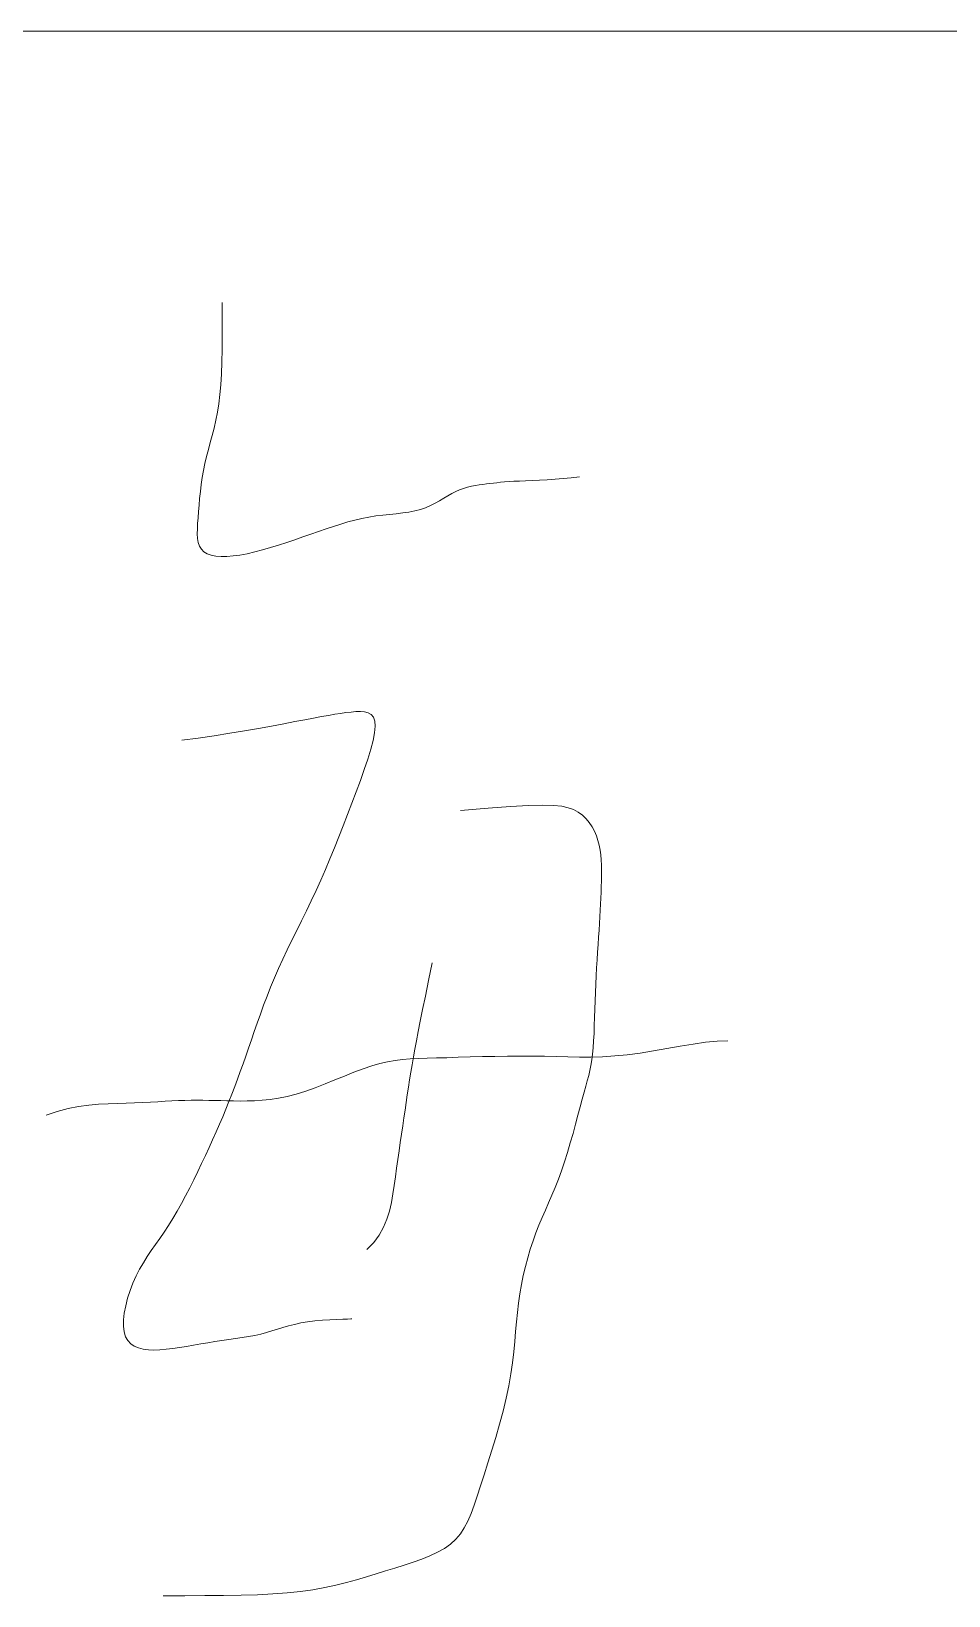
# Model space of a CAD drawing. Header units: millimetres. Extents: x 2 to 599, y 5 to 425.
# Drawn here: x 581.93 to 585.31, y 126.32 to 132.09 of the extents above; entities that cross this region are included whole.
import ezdxf

# ---------------------------------------------------------------- set-up
doc = ezdxf.new("R2010")
doc.units = ezdxf.units.MM
doc.linetypes.add('XKITLINE00', pattern=[0])
doc.layers.add('OtherObjectType', color=1, linetype='Continuous', lineweight=0)

# ---------------------------------------------------------------- blocks, each defined once
blk = doc.blocks.new('*A49')
at = {"layer": 'OtherObjectType', "color": 7, "linetype": 'XKITLINE00', "lineweight": 0}
for p, q in [((540.4, 132.0904), (594.4691, 132.0904)), ((582.634, 131.0891), (582.634, 131.026)), ((582.634, 131.026), (582.6339, 130.9686)), ((582.6339, 130.9686), (582.6334, 130.9164)), ((582.6325, 130.869), (582.6311, 130.8258)), ((582.6334, 130.9164), (582.6325, 130.869)), ((582.6311, 130.8258), (582.6289, 130.7863)), ((582.6289, 130.7863), (582.6259, 130.75)), ((582.6219, 130.7162), (582.6169, 130.6846)), ((582.6259, 130.75), (582.6219, 130.7162)), ((582.6109, 130.6548), (582.6043, 130.6265)), ((582.6169, 130.6846), (582.6109, 130.6548)), ((582.5973, 130.5993), (582.5902, 130.573)), ((582.6043, 130.6265), (582.5973, 130.5993)), ((582.5831, 130.5472), (582.5765, 130.5217)), ((582.5902, 130.573), (582.5831, 130.5472)), ((582.5651, 130.4701), (582.5606, 130.444)), ((582.5704, 130.496), (582.5651, 130.4701)), ((582.5765, 130.5217), (582.5704, 130.496)), ((582.5568, 130.4179), (582.5536, 130.392)), ((582.5606, 130.444), (582.5568, 130.4179)), ((583.5248, 130.4038), (583.5394, 130.4081)), ((583.5394, 130.4081), (583.5539, 130.4115)), ((583.5539, 130.4115), (583.5682, 130.4142)), ((583.5682, 130.4142), (583.5822, 130.4164)), ((583.5822, 130.4164), (583.5958, 130.4183)), ((583.5958, 130.4183), (583.6091, 130.42)), ((583.6091, 130.42), (583.622, 130.4216)), ((583.622, 130.4216), (583.6347, 130.4232)), ((583.6347, 130.4232), (583.6477, 130.4246)), ((583.6477, 130.4246), (583.6615, 130.4261)), ((583.6615, 130.4261), (583.6762, 130.4274)), ((583.6762, 130.4274), (583.6924, 130.4287)), ((583.6924, 130.4287), (583.7105, 130.4298)), ((583.7105, 130.4298), (583.7307, 130.4309)), ((583.7307, 130.4309), (583.7534, 130.4318)), ((583.7534, 130.4318), (583.7783, 130.4328)), ((583.7783, 130.4328), (583.805, 130.434)), ((583.805, 130.434), (583.8331, 130.4354)), ((583.8331, 130.4354), (583.8623, 130.4372)), ((583.8623, 130.4372), (583.8921, 130.4396)), ((583.8921, 130.4396), (583.9221, 130.4427)), ((583.9221, 130.4427), (583.952, 130.4466)), ((582.5509, 130.3666), (582.5486, 130.3419)), ((582.5536, 130.392), (582.5509, 130.3666)), ((583.4028, 130.3404), (583.4198, 130.3491)), ((583.4198, 130.3491), (583.4359, 130.3582)), ((583.4359, 130.3582), (583.4513, 130.3674)), ((583.4513, 130.3674), (583.4663, 130.3764)), ((583.4663, 130.3764), (583.481, 130.3849)), ((583.481, 130.3849), (583.4956, 130.3924)), ((583.4956, 130.3924), (583.5102, 130.3987)), ((583.5102, 130.3987), (583.5248, 130.4038)), ((582.5449, 130.2955), (582.5434, 130.2741)), ((582.5466, 130.3181), (582.5449, 130.2955)), ((582.5486, 130.3419), (582.5466, 130.3181)), ((583.1238, 130.2866), (583.1496, 130.2927)), ((583.1496, 130.2927), (583.1754, 130.2978)), ((583.1754, 130.2978), (583.201, 130.3018)), ((583.201, 130.3018), (583.2265, 130.305)), ((583.2265, 130.305), (583.2516, 130.3077)), ((583.2516, 130.3077), (583.2762, 130.3103)), ((583.2762, 130.3103), (583.3, 130.3131)), ((583.3, 130.3131), (583.323, 130.3164)), ((583.323, 130.3164), (583.3449, 130.3205)), ((583.3449, 130.3205), (583.3655, 130.3258)), ((583.3655, 130.3258), (583.3848, 130.3325)), ((583.3848, 130.3325), (583.4028, 130.3404)), ((582.5424, 130.2542), (582.5423, 130.2358)), ((582.5423, 130.2358), (582.5433, 130.219)), ((582.5434, 130.2741), (582.5424, 130.2542)), ((582.9319, 130.2245), (582.9612, 130.2347)), ((582.9612, 130.2347), (582.9897, 130.2447)), ((582.9897, 130.2447), (583.0175, 130.2543)), ((583.0175, 130.2543), (583.0447, 130.2634)), ((583.0447, 130.2634), (583.0715, 130.2719)), ((583.0715, 130.2719), (583.0978, 130.2797)), ((583.0978, 130.2797), (583.1238, 130.2866)), ((582.5433, 130.219), (582.5459, 130.204)), ((582.5459, 130.204), (582.5504, 130.1907)), ((582.5504, 130.1907), (582.5571, 130.1793)), ((582.5571, 130.1793), (582.5663, 130.17)), ((582.7539, 130.169), (582.7826, 130.1765)), ((582.7826, 130.1765), (582.812, 130.185)), ((582.812, 130.185), (582.8419, 130.1942)), ((582.8419, 130.1942), (582.872, 130.204)), ((582.872, 130.204), (582.9021, 130.2142)), ((582.9021, 130.2142), (582.9319, 130.2245)), ((582.5663, 130.17), (582.5783, 130.1627)), ((582.5783, 130.1627), (582.593, 130.1574)), ((582.593, 130.1574), (582.6102, 130.154)), ((582.6102, 130.154), (582.6297, 130.1524)), ((582.6297, 130.1524), (582.6512, 130.1526)), ((582.6512, 130.1526), (582.6746, 130.1544)), ((582.6746, 130.1544), (582.6997, 130.1578)), ((582.6997, 130.1578), (582.7262, 130.1627)), ((582.7262, 130.1627), (582.7539, 130.169)), ((582.8614, 129.5352), (582.9023, 129.543)), ((582.9023, 129.543), (582.9388, 129.5499)), ((582.9388, 129.5499), (582.9713, 129.556)), ((582.9713, 129.556), (583.0003, 129.5614)), ((583.0003, 129.5614), (583.0263, 129.5661)), ((583.0263, 129.5661), (583.0498, 129.57)), ((583.0498, 129.57), (583.0711, 129.5734)), ((583.0711, 129.5734), (583.0908, 129.5762)), ((583.0908, 129.5762), (583.1094, 129.5784)), ((583.1094, 129.5784), (583.1272, 129.58)), ((583.1272, 129.58), (583.1439, 129.5806)), ((583.1439, 129.5806), (583.1592, 129.5794)), ((583.1592, 129.5794), (583.1725, 129.5759)), ((583.1725, 129.5759), (583.1835, 129.5694)), ((583.1835, 129.5694), (583.1919, 129.5594)), ((583.1919, 129.5594), (583.1971, 129.5453)), ((583.1971, 129.5453), (583.1987, 129.5263)), ((582.5457, 129.4825), (582.6047, 129.491)), ((582.6047, 129.491), (582.6617, 129.4999)), ((582.6617, 129.4999), (582.7163, 129.509)), ((582.7163, 129.509), (582.768, 129.518)), ((582.768, 129.518), (582.8166, 129.5268)), ((582.8166, 129.5268), (582.8614, 129.5352)), ((583.1966, 129.5022), (583.191, 129.4735)), ((583.1987, 129.5263), (583.1966, 129.5022)), ((582.485, 129.4745), (582.5457, 129.4825)), ((583.1825, 129.4408), (583.1715, 129.4048)), ((583.191, 129.4735), (583.1825, 129.4408)), ((583.1715, 129.4048), (583.1585, 129.3662)), ((583.144, 129.3258), (583.1286, 129.2842)), ((583.1585, 129.3662), (583.144, 129.3258)), ((583.1286, 129.2842), (583.1126, 129.2422)), ((583.0966, 129.2003), (583.0805, 129.1588)), ((583.1126, 129.2422), (583.0966, 129.2003)), ((583.5136, 129.2155), (583.6155, 129.2237)), ((583.6155, 129.2237), (583.6982, 129.2296)), ((583.6982, 129.2296), (583.7643, 129.2332)), ((583.7643, 129.2332), (583.8161, 129.2346)), ((583.8161, 129.2346), (583.8563, 129.2337)), ((583.8563, 129.2337), (583.8871, 129.2307)), ((583.8871, 129.2307), (583.911, 129.2255)), ((583.911, 129.2255), (583.9306, 129.2182)), ((583.9306, 129.2182), (583.9478, 129.2089)), ((583.9478, 129.2089), (583.9632, 129.1977)), ((583.9632, 129.1977), (583.9768, 129.1849)), ((583.0805, 129.1588), (583.0644, 129.1176)), ((583.9768, 129.1849), (583.9886, 129.1707)), ((583.9886, 129.1707), (583.9989, 129.1554)), ((583.9989, 129.1554), (584.0076, 129.1391)), ((584.0076, 129.1391), (584.0148, 129.1222)), ((583.0644, 129.1176), (583.048, 129.0768)), ((584.0148, 129.1222), (584.0207, 129.1048)), ((584.0207, 129.1048), (584.0252, 129.0871)), ((584.0252, 129.0871), (584.0287, 129.0692)), ((583.0315, 129.0365), (583.0148, 128.9968)), ((583.048, 129.0768), (583.0315, 129.0365)), ((584.0287, 129.0692), (584.0311, 129.051)), ((584.0311, 129.051), (584.0326, 129.0325)), ((584.0326, 129.0325), (584.0334, 129.0137)), ((583.0148, 128.9968), (582.9978, 128.9577)), ((584.0336, 128.9749), (584.0331, 128.9549)), ((584.0334, 129.0137), (584.0337, 128.9945)), ((584.0337, 128.9945), (584.0336, 128.9749)), ((582.9804, 128.9193), (582.9627, 128.8815)), ((582.9978, 128.9577), (582.9804, 128.9193)), ((584.0318, 128.9135), (584.031, 128.8919)), ((584.0325, 128.9344), (584.0318, 128.9135)), ((584.0331, 128.9549), (584.0325, 128.9344)), ((582.9627, 128.8815), (582.9448, 128.8445)), ((584.03, 128.8697), (584.0288, 128.8468)), ((584.031, 128.8919), (584.03, 128.8697)), ((582.9268, 128.808), (582.909, 128.772)), ((582.9448, 128.8445), (582.9268, 128.808)), ((584.0261, 128.7987), (584.0246, 128.7734)), ((584.0276, 128.8232), (584.0261, 128.7987)), ((584.0288, 128.8468), (584.0276, 128.8232)), ((582.8914, 128.7365), (582.8742, 128.7014)), ((582.909, 128.772), (582.8914, 128.7365)), ((584.0229, 128.7471), (584.0211, 128.72)), ((584.0246, 128.7734), (584.0229, 128.7471)), ((582.8742, 128.7014), (582.8577, 128.6666)), ((584.0192, 128.6921), (584.0174, 128.6635)), ((584.0211, 128.72), (584.0192, 128.6921)), ((582.8419, 128.632), (582.8269, 128.5976)), ((582.8577, 128.6666), (582.8419, 128.632)), ((583.4092, 128.6533), (583.3956, 128.5875)), ((584.0156, 128.6342), (584.0139, 128.6044)), ((584.0174, 128.6635), (584.0156, 128.6342)), ((582.8129, 128.5634), (582.7995, 128.5296)), ((582.8269, 128.5976), (582.8129, 128.5634)), ((583.3956, 128.5875), (583.3839, 128.5303)), ((584.0124, 128.5742), (584.011, 128.5435)), ((584.0139, 128.6044), (584.0124, 128.5742)), ((582.7995, 128.5296), (582.7869, 128.4962)), ((583.3839, 128.5303), (583.3737, 128.4807)), ((584.0099, 128.5126), (584.009, 128.4818)), ((584.011, 128.5435), (584.0099, 128.5126)), ((582.7749, 128.4633), (582.7634, 128.4309)), ((582.7869, 128.4962), (582.7749, 128.4633)), ((583.3737, 128.4807), (583.3649, 128.4375)), ((584.0081, 128.4513), (584.0071, 128.4215)), ((584.009, 128.4818), (584.0081, 128.4513)), ((582.7523, 128.3993), (582.7416, 128.3684)), ((582.7634, 128.4309), (582.7523, 128.3993)), ((583.3574, 128.3995), (583.3508, 128.3657)), ((583.3649, 128.4375), (583.3574, 128.3995)), ((584.006, 128.3927), (584.0046, 128.3653)), ((584.0071, 128.4215), (584.006, 128.3927)), ((582.7312, 128.3383), (582.721, 128.3089)), ((582.7416, 128.3684), (582.7312, 128.3383)), ((583.3449, 128.3347), (583.3396, 128.3055)), ((583.3508, 128.3657), (583.3449, 128.3347)), ((584.0029, 128.3396), (584.0007, 128.316)), ((584.0046, 128.3653), (584.0029, 128.3396)), ((584.2251, 128.3279), (584.2746, 128.3365)), ((584.2746, 128.3365), (584.3237, 128.3451)), ((584.3237, 128.3451), (584.3715, 128.3531)), ((584.3715, 128.3531), (584.4174, 128.3596)), ((584.4174, 128.3596), (584.4605, 128.3641)), ((584.4605, 128.3641), (584.5, 128.3657)), ((582.7109, 128.2801), (582.7009, 128.2518)), ((582.721, 128.3089), (582.7109, 128.2801)), ((583.1539, 128.262), (583.1858, 128.2729)), ((583.1858, 128.2729), (583.2156, 128.2816)), ((583.2156, 128.2816), (583.244, 128.2881)), ((583.244, 128.2881), (583.2717, 128.2928)), ((583.2717, 128.2928), (583.2995, 128.2961)), ((583.2995, 128.2961), (583.3279, 128.2984)), ((583.3279, 128.2984), (583.3578, 128.2998)), ((583.3346, 128.277), (583.3299, 128.249)), ((583.3396, 128.3055), (583.3346, 128.277)), ((583.3578, 128.2998), (583.3899, 128.3009)), ((583.3899, 128.3009), (583.425, 128.3018)), ((583.425, 128.3018), (583.4634, 128.303)), ((583.4634, 128.303), (583.5048, 128.3043)), ((583.5048, 128.3043), (583.5485, 128.3056)), ((583.5485, 128.3056), (583.594, 128.3069)), ((583.594, 128.3069), (583.6404, 128.3079)), ((583.6404, 128.3079), (583.6873, 128.3087)), ((583.6873, 128.3087), (583.7339, 128.309)), ((583.7339, 128.309), (583.7796, 128.3088)), ((583.7796, 128.3088), (583.8239, 128.308)), ((583.8239, 128.308), (583.8671, 128.3069)), ((583.8671, 128.3069), (583.9097, 128.3059)), ((583.9097, 128.3059), (583.952, 128.3052)), ((583.952, 128.3052), (583.9946, 128.3053)), ((583.9947, 128.2747), (583.9908, 128.2558)), ((583.9946, 128.3053), (584.0379, 128.3065)), ((583.998, 128.2945), (583.9947, 128.2747)), ((584.0007, 128.316), (583.998, 128.2945)), ((584.0379, 128.3065), (584.0823, 128.3092)), ((584.0823, 128.3092), (584.1283, 128.3136)), ((584.1283, 128.3136), (584.1761, 128.3201)), ((584.1761, 128.3201), (584.2251, 128.3279)), ((582.6907, 128.2239), (582.6805, 128.1961)), ((582.7009, 128.2518), (582.6907, 128.2239)), ((583.0137, 128.2061), (583.0498, 128.2207)), ((583.0498, 128.2207), (583.0855, 128.2353)), ((583.0855, 128.2353), (583.1204, 128.2493)), ((583.1204, 128.2493), (583.1539, 128.262)), ((583.3254, 128.2213), (583.3211, 128.1936)), ((583.3299, 128.249), (583.3254, 128.2213)), ((583.9812, 128.2179), (583.9755, 128.1975)), ((583.9863, 128.2371), (583.9812, 128.2179)), ((583.9908, 128.2558), (583.9863, 128.2371)), ((582.6699, 128.1685), (582.6591, 128.1409)), ((582.6805, 128.1961), (582.6699, 128.1685)), ((582.8419, 128.1533), (582.874, 128.1598)), ((582.874, 128.1598), (582.9074, 128.1684)), ((582.9074, 128.1684), (582.9421, 128.1793)), ((582.9421, 128.1793), (582.9777, 128.1921)), ((582.9777, 128.1921), (583.0137, 128.2061)), ((583.3169, 128.1659), (583.3128, 128.138)), ((583.3211, 128.1936), (583.3169, 128.1659)), ((583.9692, 128.1751), (583.9623, 128.1501)), ((583.9755, 128.1975), (583.9692, 128.1751)), ((581.9842, 128.0908), (582.0252, 128.1045)), ((582.0252, 128.1045), (582.0652, 128.1149)), ((582.0652, 128.1149), (582.104, 128.1224)), ((582.104, 128.1224), (582.1416, 128.1276)), ((582.1416, 128.1276), (582.1781, 128.1309)), ((582.1781, 128.1309), (582.2133, 128.133)), ((582.2133, 128.133), (582.2472, 128.1342)), ((582.2472, 128.1342), (582.2797, 128.1352)), ((582.2797, 128.1352), (582.3109, 128.1364)), ((582.3109, 128.1364), (582.3408, 128.1377)), ((582.3408, 128.1377), (582.3694, 128.1392)), ((582.3694, 128.1392), (582.3969, 128.1406)), ((582.3969, 128.1406), (582.4232, 128.142)), ((582.4232, 128.142), (582.4485, 128.1433)), ((582.4485, 128.1433), (582.4729, 128.1444)), ((582.4729, 128.1444), (582.4964, 128.1452)), ((582.4964, 128.1452), (582.5191, 128.1456)), ((582.5191, 128.1456), (582.5412, 128.1458)), ((582.5412, 128.1458), (582.563, 128.1456)), ((582.563, 128.1456), (582.5847, 128.1453)), ((582.5847, 128.1453), (582.6065, 128.1449)), ((582.6065, 128.1449), (582.6288, 128.1444)), ((582.6288, 128.1444), (582.6516, 128.1439)), ((582.6478, 128.1132), (582.6362, 128.0853)), ((582.6591, 128.1409), (582.6478, 128.1132)), ((582.6516, 128.1439), (582.6754, 128.1434)), ((582.6754, 128.1434), (582.7002, 128.1431)), ((582.7002, 128.1431), (582.7261, 128.1432)), ((582.7261, 128.1432), (582.7532, 128.1439)), ((582.7532, 128.1439), (582.7815, 128.1457)), ((582.7815, 128.1457), (582.8111, 128.1487)), ((582.8111, 128.1487), (582.8419, 128.1533)), ((583.3087, 128.1096), (583.3045, 128.0807)), ((583.3128, 128.138), (583.3087, 128.1096)), ((583.9547, 128.1219), (583.9465, 128.091)), ((583.9623, 128.1501), (583.9547, 128.1219)), ((582.6241, 128.0572), (582.6117, 128.0289)), ((582.6362, 128.0853), (582.6241, 128.0572)), ((583.3002, 128.0512), (583.2958, 128.0209)), ((583.3045, 128.0807), (583.3002, 128.0512)), ((583.9378, 128.058), (583.9285, 128.0237)), ((583.9465, 128.091), (583.9378, 128.058)), ((582.5988, 128.0003), (582.5856, 127.9714)), ((582.6117, 128.0289), (582.5988, 128.0003)), ((583.2913, 127.9902), (583.2868, 127.959)), ((583.2958, 128.0209), (583.2913, 127.9902)), ((583.9186, 127.9886), (583.9083, 127.9535)), ((583.9285, 128.0237), (583.9186, 127.9886)), ((582.572, 127.9422), (582.558, 127.9127)), ((582.5856, 127.9714), (582.572, 127.9422)), ((583.2823, 127.9275), (583.2777, 127.8957)), ((583.2868, 127.959), (583.2823, 127.9275)), ((583.9083, 127.9535), (583.8975, 127.919)), ((582.5437, 127.8828), (582.5291, 127.8528)), ((582.558, 127.9127), (582.5437, 127.8828)), ((583.2777, 127.8957), (583.273, 127.8638)), ((583.8862, 127.8858), (583.8746, 127.8543)), ((583.8975, 127.919), (583.8862, 127.8858)), ((582.5141, 127.8229), (582.4989, 127.7934)), ((582.5291, 127.8528), (582.5141, 127.8229)), ((583.2684, 127.8319), (583.2637, 127.8)), ((583.273, 127.8638), (583.2684, 127.8319)), ((583.8627, 127.8244), (583.8506, 127.7957)), ((583.8746, 127.8543), (583.8627, 127.8244)), ((582.4834, 127.7644), (582.4678, 127.7362)), ((582.4989, 127.7934), (582.4834, 127.7644)), ((583.2582, 127.7684), (583.2512, 127.7372)), ((583.2637, 127.8), (583.2582, 127.7684)), ((583.8384, 127.7678), (583.8264, 127.7403)), ((583.8506, 127.7957), (583.8384, 127.7678)), ((582.452, 127.7091), (582.436, 127.6833)), ((582.4678, 127.7362), (582.452, 127.7091)), ((583.2419, 127.7067), (583.2297, 127.677)), ((583.2512, 127.7372), (583.2419, 127.7067)), ((583.8144, 127.7128), (583.8028, 127.685)), ((583.8264, 127.7403), (583.8144, 127.7128)), ((582.4039, 127.6357), (582.3881, 127.6133)), ((582.42, 127.659), (582.4039, 127.6357)), ((582.436, 127.6833), (582.42, 127.659)), ((583.2137, 127.6484), (583.1932, 127.621)), ((583.2297, 127.677), (583.2137, 127.6484)), ((583.7916, 127.6564), (583.7809, 127.6268)), ((583.8028, 127.685), (583.7916, 127.6564)), ((582.3726, 127.5911), (582.3575, 127.5689)), ((582.3881, 127.6133), (582.3726, 127.5911)), ((583.1932, 127.621), (583.1674, 127.5951)), ((583.7709, 127.5962), (583.7615, 127.5647)), ((583.7809, 127.6268), (583.7709, 127.5962)), ((582.3293, 127.5225), (582.3165, 127.4976)), ((582.3431, 127.5461), (582.3293, 127.5225)), ((582.3575, 127.5689), (582.3431, 127.5461)), ((583.7528, 127.5324), (583.745, 127.4994)), ((583.7615, 127.5647), (583.7528, 127.5324)), ((582.3047, 127.4711), (582.2942, 127.4436)), ((582.3165, 127.4976), (582.3047, 127.4711)), ((583.738, 127.4659), (583.732, 127.432)), ((583.745, 127.4994), (583.738, 127.4659)), ((582.2852, 127.4156), (582.278, 127.3878)), ((582.2942, 127.4436), (582.2852, 127.4156)), ((583.732, 127.432), (583.7271, 127.3977)), ((582.2729, 127.3608), (582.27, 127.3352)), ((582.278, 127.3878), (582.2729, 127.3608)), ((583.7231, 127.3631), (583.7199, 127.328)), ((583.7271, 127.3977), (583.7231, 127.3631)), ((582.27, 127.3352), (582.2696, 127.3118)), ((582.2696, 127.3118), (582.2721, 127.291)), ((582.2721, 127.291), (582.2774, 127.2734)), ((582.797, 127.2887), (582.8174, 127.2946)), ((582.8174, 127.2946), (582.8376, 127.3008)), ((582.8376, 127.3008), (582.8579, 127.3071)), ((582.8579, 127.3071), (582.8788, 127.3131)), ((582.8788, 127.3131), (582.9008, 127.3188)), ((582.9008, 127.3188), (582.9241, 127.324)), ((582.9241, 127.324), (582.9493, 127.3283)), ((582.9493, 127.3283), (582.9763, 127.3318)), ((582.9763, 127.3318), (583.0043, 127.3344)), ((583.0043, 127.3344), (583.0316, 127.3362)), ((583.0316, 127.3362), (583.0571, 127.3374)), ((583.0571, 127.3374), (583.0794, 127.3382)), ((583.0794, 127.3382), (583.0969, 127.3386)), ((583.0969, 127.3386), (583.1085, 127.3387)), ((583.1085, 127.3387), (583.1126, 127.3387)), ((583.7169, 127.2922), (583.7138, 127.2554)), ((583.7199, 127.328), (583.7169, 127.2922)), ((582.2774, 127.2734), (582.2856, 127.259)), ((582.2856, 127.259), (582.2964, 127.2474)), ((582.2964, 127.2474), (582.3097, 127.2384)), ((582.3097, 127.2384), (582.3251, 127.2318)), ((582.3251, 127.2318), (582.3424, 127.2274)), ((582.4519, 127.2297), (582.4769, 127.2334)), ((582.4769, 127.2334), (582.5025, 127.2376)), ((582.5025, 127.2376), (582.5285, 127.2421)), ((582.5285, 127.2421), (582.5547, 127.2467)), ((582.5547, 127.2467), (582.5809, 127.2511)), ((582.5809, 127.2511), (582.607, 127.2551)), ((582.607, 127.2551), (582.6328, 127.2589)), ((582.6328, 127.2589), (582.6583, 127.2625)), ((582.6583, 127.2625), (582.6833, 127.2662)), ((582.6833, 127.2662), (582.7076, 127.2699)), ((582.7076, 127.2699), (582.7313, 127.2739)), ((582.7313, 127.2739), (582.7541, 127.2783)), ((582.7541, 127.2783), (582.7761, 127.2832)), ((582.7761, 127.2832), (582.797, 127.2887)), ((583.7138, 127.2554), (583.7102, 127.2172)), ((582.3424, 127.2274), (582.3616, 127.2249)), ((582.3616, 127.2249), (582.3823, 127.2242)), ((582.3823, 127.2242), (582.4044, 127.2249)), ((582.4044, 127.2249), (582.4276, 127.2268)), ((582.4276, 127.2268), (582.4519, 127.2297)), ((583.7056, 127.1775), (583.6996, 127.1359)), ((583.7102, 127.2172), (583.7056, 127.1775)), ((583.6996, 127.1359), (583.6918, 127.0922)), ((583.6918, 127.0922), (583.682, 127.0462)), ((583.682, 127.0462), (583.6704, 126.9987)), ((583.6574, 126.9503), (583.6435, 126.9019)), ((583.6704, 126.9987), (583.6574, 126.9503)), ((583.6435, 126.9019), (583.6292, 126.8541)), ((583.6292, 126.8541), (583.6148, 126.8078)), ((583.6148, 126.8078), (583.6007, 126.7637)), ((583.5875, 126.7227), (583.5753, 126.6852)), ((583.6007, 126.7637), (583.5875, 126.7227)), ((583.5753, 126.6852), (583.5637, 126.6513)), ((583.5523, 126.6207), (583.5403, 126.5931)), ((583.5637, 126.6513), (583.5523, 126.6207)), ((583.5128, 126.5461), (583.4961, 126.5262)), ((583.5274, 126.5683), (583.5128, 126.5461)), ((583.5403, 126.5931), (583.5274, 126.5683)), ((583.454, 126.4923), (583.4285, 126.4778)), ((583.4766, 126.5083), (583.454, 126.4923)), ((583.4961, 126.5262), (583.4766, 126.5083)), ((583.3053, 126.4302), (583.2712, 126.4195)), ((583.3385, 126.441), (583.3053, 126.4302)), ((583.3703, 126.4524), (583.3385, 126.441)), ((583.4004, 126.4646), (583.3703, 126.4524)), ((583.4285, 126.4778), (583.4004, 126.4646)), ((583.0927, 126.3663), (583.0536, 126.3566)), ((583.1302, 126.3766), (583.0927, 126.3663)), ((583.1664, 126.3873), (583.1302, 126.3766)), ((583.2018, 126.3981), (583.1664, 126.3873)), ((583.2366, 126.4089), (583.2018, 126.3981)), ((583.2712, 126.4195), (583.2366, 126.4089)), ((582.4957, 126.3176), (582.4162, 126.3176)), ((582.5699, 126.3179), (582.4957, 126.3176)), ((582.6393, 126.3184), (582.5699, 126.3179)), ((582.704, 126.3196), (582.6393, 126.3184)), ((582.7645, 126.3214), (582.704, 126.3196)), ((582.8209, 126.3242), (582.7645, 126.3214)), ((582.8736, 126.3281), (582.8209, 126.3242)), ((582.9229, 126.3333), (582.8736, 126.3281)), ((582.9691, 126.3399), (582.9229, 126.3333)), ((583.0126, 126.3477), (582.9691, 126.3399)), ((583.0536, 126.3566), (583.0126, 126.3477))]:
    blk.add_line(p, q, dxfattribs=at)
blk = doc.blocks.new('*A51')
at = {"layer": 'OtherObjectType', "color": 7, "linetype": 'XKITLINE00', "lineweight": 0}
for p, q in [((540.4, 132.0904), (594.4691, 132.0904)), ((582.634, 131.0891), (582.634, 131.026)), ((582.634, 131.026), (582.6339, 130.9686)), ((582.6339, 130.9686), (582.6334, 130.9164)), ((582.6325, 130.869), (582.6311, 130.8258)), ((582.6334, 130.9164), (582.6325, 130.869)), ((582.6311, 130.8258), (582.6289, 130.7863)), ((582.6289, 130.7863), (582.6259, 130.75)), ((582.6219, 130.7162), (582.6169, 130.6846)), ((582.6259, 130.75), (582.6219, 130.7162)), ((582.6109, 130.6548), (582.6043, 130.6265)), ((582.6169, 130.6846), (582.6109, 130.6548)), ((582.5973, 130.5993), (582.5902, 130.573)), ((582.6043, 130.6265), (582.5973, 130.5993)), ((582.5831, 130.5472), (582.5765, 130.5217)), ((582.5902, 130.573), (582.5831, 130.5472)), ((582.5651, 130.4701), (582.5606, 130.444)), ((582.5704, 130.496), (582.5651, 130.4701)), ((582.5765, 130.5217), (582.5704, 130.496)), ((582.5568, 130.4179), (582.5536, 130.392)), ((582.5606, 130.444), (582.5568, 130.4179)), ((583.5248, 130.4038), (583.5394, 130.4081)), ((583.5394, 130.4081), (583.5539, 130.4115)), ((583.5539, 130.4115), (583.5682, 130.4142)), ((583.5682, 130.4142), (583.5822, 130.4164)), ((583.5822, 130.4164), (583.5958, 130.4183)), ((583.5958, 130.4183), (583.6091, 130.42)), ((583.6091, 130.42), (583.622, 130.4216)), ((583.622, 130.4216), (583.6347, 130.4232)), ((583.6347, 130.4232), (583.6477, 130.4246)), ((583.6477, 130.4246), (583.6615, 130.4261)), ((583.6615, 130.4261), (583.6762, 130.4274)), ((583.6762, 130.4274), (583.6924, 130.4287)), ((583.6924, 130.4287), (583.7105, 130.4298)), ((583.7105, 130.4298), (583.7307, 130.4309)), ((583.7307, 130.4309), (583.7534, 130.4318)), ((583.7534, 130.4318), (583.7783, 130.4328)), ((583.7783, 130.4328), (583.805, 130.434)), ((583.805, 130.434), (583.8331, 130.4354)), ((583.8331, 130.4354), (583.8623, 130.4372)), ((583.8623, 130.4372), (583.8921, 130.4396)), ((583.8921, 130.4396), (583.9221, 130.4427)), ((583.9221, 130.4427), (583.952, 130.4466)), ((582.5509, 130.3666), (582.5486, 130.3419)), ((582.5536, 130.392), (582.5509, 130.3666)), ((583.4028, 130.3404), (583.4198, 130.3491)), ((583.4198, 130.3491), (583.4359, 130.3582)), ((583.4359, 130.3582), (583.4513, 130.3674)), ((583.4513, 130.3674), (583.4663, 130.3764)), ((583.4663, 130.3764), (583.481, 130.3849)), ((583.481, 130.3849), (583.4956, 130.3924)), ((583.4956, 130.3924), (583.5102, 130.3987)), ((583.5102, 130.3987), (583.5248, 130.4038)), ((582.5449, 130.2955), (582.5434, 130.2741)), ((582.5466, 130.3181), (582.5449, 130.2955)), ((582.5486, 130.3419), (582.5466, 130.3181)), ((583.1238, 130.2866), (583.1496, 130.2927)), ((583.1496, 130.2927), (583.1754, 130.2978)), ((583.1754, 130.2978), (583.201, 130.3018)), ((583.201, 130.3018), (583.2265, 130.305)), ((583.2265, 130.305), (583.2516, 130.3077)), ((583.2516, 130.3077), (583.2762, 130.3103)), ((583.2762, 130.3103), (583.3, 130.3131)), ((583.3, 130.3131), (583.323, 130.3164)), ((583.323, 130.3164), (583.3449, 130.3205)), ((583.3449, 130.3205), (583.3655, 130.3258)), ((583.3655, 130.3258), (583.3848, 130.3325)), ((583.3848, 130.3325), (583.4028, 130.3404)), ((582.5424, 130.2542), (582.5423, 130.2358)), ((582.5423, 130.2358), (582.5433, 130.219)), ((582.5434, 130.2741), (582.5424, 130.2542)), ((582.9319, 130.2245), (582.9612, 130.2347)), ((582.9612, 130.2347), (582.9897, 130.2447)), ((582.9897, 130.2447), (583.0175, 130.2543)), ((583.0175, 130.2543), (583.0447, 130.2634)), ((583.0447, 130.2634), (583.0715, 130.2719)), ((583.0715, 130.2719), (583.0978, 130.2797)), ((583.0978, 130.2797), (583.1238, 130.2866)), ((582.5433, 130.219), (582.5459, 130.204)), ((582.5459, 130.204), (582.5504, 130.1907)), ((582.5504, 130.1907), (582.5571, 130.1793)), ((582.5571, 130.1793), (582.5663, 130.17)), ((582.7539, 130.169), (582.7826, 130.1765)), ((582.7826, 130.1765), (582.812, 130.185)), ((582.812, 130.185), (582.8419, 130.1942)), ((582.8419, 130.1942), (582.872, 130.204)), ((582.872, 130.204), (582.9021, 130.2142)), ((582.9021, 130.2142), (582.9319, 130.2245)), ((582.5663, 130.17), (582.5783, 130.1627)), ((582.5783, 130.1627), (582.593, 130.1574)), ((582.593, 130.1574), (582.6102, 130.154)), ((582.6102, 130.154), (582.6297, 130.1524)), ((582.6297, 130.1524), (582.6512, 130.1526)), ((582.6512, 130.1526), (582.6746, 130.1544)), ((582.6746, 130.1544), (582.6997, 130.1578)), ((582.6997, 130.1578), (582.7262, 130.1627)), ((582.7262, 130.1627), (582.7539, 130.169)), ((582.8614, 129.5352), (582.9023, 129.543)), ((582.9023, 129.543), (582.9388, 129.5499)), ((582.9388, 129.5499), (582.9713, 129.556)), ((582.9713, 129.556), (583.0003, 129.5614)), ((583.0003, 129.5614), (583.0263, 129.5661)), ((583.0263, 129.5661), (583.0498, 129.57)), ((583.0498, 129.57), (583.0711, 129.5734)), ((583.0711, 129.5734), (583.0908, 129.5762)), ((583.0908, 129.5762), (583.1094, 129.5784)), ((583.1094, 129.5784), (583.1272, 129.58)), ((583.1272, 129.58), (583.1439, 129.5806)), ((583.1439, 129.5806), (583.1592, 129.5794)), ((583.1592, 129.5794), (583.1725, 129.5759)), ((583.1725, 129.5759), (583.1835, 129.5694)), ((583.1835, 129.5694), (583.1919, 129.5594)), ((583.1919, 129.5594), (583.1971, 129.5453)), ((583.1971, 129.5453), (583.1987, 129.5263)), ((582.5457, 129.4825), (582.6047, 129.491)), ((582.6047, 129.491), (582.6617, 129.4999)), ((582.6617, 129.4999), (582.7163, 129.509)), ((582.7163, 129.509), (582.768, 129.518)), ((582.768, 129.518), (582.8166, 129.5268)), ((582.8166, 129.5268), (582.8614, 129.5352)), ((583.1966, 129.5022), (583.191, 129.4735)), ((583.1987, 129.5263), (583.1966, 129.5022)), ((582.485, 129.4745), (582.5457, 129.4825)), ((583.1825, 129.4408), (583.1715, 129.4048)), ((583.191, 129.4735), (583.1825, 129.4408)), ((583.1715, 129.4048), (583.1585, 129.3662)), ((583.144, 129.3258), (583.1286, 129.2842)), ((583.1585, 129.3662), (583.144, 129.3258)), ((583.1286, 129.2842), (583.1126, 129.2422)), ((583.0966, 129.2003), (583.0805, 129.1588)), ((583.1126, 129.2422), (583.0966, 129.2003)), ((583.5136, 129.2155), (583.6155, 129.2237)), ((583.6155, 129.2237), (583.6982, 129.2296)), ((583.6982, 129.2296), (583.7643, 129.2332)), ((583.7643, 129.2332), (583.8161, 129.2346)), ((583.8161, 129.2346), (583.8563, 129.2337)), ((583.8563, 129.2337), (583.8871, 129.2307)), ((583.8871, 129.2307), (583.911, 129.2255)), ((583.911, 129.2255), (583.9306, 129.2182)), ((583.9306, 129.2182), (583.9478, 129.2089)), ((583.9478, 129.2089), (583.9632, 129.1977)), ((583.9632, 129.1977), (583.9768, 129.1849)), ((583.0805, 129.1588), (583.0644, 129.1176)), ((583.9768, 129.1849), (583.9886, 129.1707)), ((583.9886, 129.1707), (583.9989, 129.1554)), ((583.9989, 129.1554), (584.0076, 129.1391)), ((584.0076, 129.1391), (584.0148, 129.1222)), ((583.0644, 129.1176), (583.048, 129.0768)), ((584.0148, 129.1222), (584.0207, 129.1048)), ((584.0207, 129.1048), (584.0252, 129.0871)), ((584.0252, 129.0871), (584.0287, 129.0692)), ((583.0315, 129.0365), (583.0148, 128.9968)), ((583.048, 129.0768), (583.0315, 129.0365)), ((584.0287, 129.0692), (584.0311, 129.051)), ((584.0311, 129.051), (584.0326, 129.0325)), ((584.0326, 129.0325), (584.0334, 129.0137)), ((583.0148, 128.9968), (582.9978, 128.9577)), ((584.0336, 128.9749), (584.0331, 128.9549)), ((584.0334, 129.0137), (584.0337, 128.9945)), ((584.0337, 128.9945), (584.0336, 128.9749)), ((582.9804, 128.9193), (582.9627, 128.8815)), ((582.9978, 128.9577), (582.9804, 128.9193)), ((584.0318, 128.9135), (584.031, 128.8919)), ((584.0325, 128.9344), (584.0318, 128.9135)), ((584.0331, 128.9549), (584.0325, 128.9344)), ((582.9627, 128.8815), (582.9448, 128.8445)), ((584.03, 128.8697), (584.0288, 128.8468)), ((584.031, 128.8919), (584.03, 128.8697)), ((582.9268, 128.808), (582.909, 128.772)), ((582.9448, 128.8445), (582.9268, 128.808)), ((584.0261, 128.7987), (584.0246, 128.7734)), ((584.0276, 128.8232), (584.0261, 128.7987)), ((584.0288, 128.8468), (584.0276, 128.8232)), ((582.8914, 128.7365), (582.8742, 128.7014)), ((582.909, 128.772), (582.8914, 128.7365)), ((584.0229, 128.7471), (584.0211, 128.72)), ((584.0246, 128.7734), (584.0229, 128.7471)), ((582.8742, 128.7014), (582.8577, 128.6666)), ((584.0192, 128.6921), (584.0174, 128.6635)), ((584.0211, 128.72), (584.0192, 128.6921)), ((582.8419, 128.632), (582.8269, 128.5976)), ((582.8577, 128.6666), (582.8419, 128.632)), ((583.4092, 128.6533), (583.3956, 128.5875)), ((584.0156, 128.6342), (584.0139, 128.6044)), ((584.0174, 128.6635), (584.0156, 128.6342)), ((582.8129, 128.5634), (582.7995, 128.5296)), ((582.8269, 128.5976), (582.8129, 128.5634)), ((583.3956, 128.5875), (583.3839, 128.5303)), ((584.0124, 128.5742), (584.011, 128.5435)), ((584.0139, 128.6044), (584.0124, 128.5742)), ((582.7995, 128.5296), (582.7869, 128.4962)), ((583.3839, 128.5303), (583.3737, 128.4807)), ((584.0099, 128.5126), (584.009, 128.4818)), ((584.011, 128.5435), (584.0099, 128.5126)), ((582.7749, 128.4633), (582.7634, 128.4309)), ((582.7869, 128.4962), (582.7749, 128.4633)), ((583.3737, 128.4807), (583.3649, 128.4375)), ((584.0081, 128.4513), (584.0071, 128.4215)), ((584.009, 128.4818), (584.0081, 128.4513)), ((582.7523, 128.3993), (582.7416, 128.3684)), ((582.7634, 128.4309), (582.7523, 128.3993)), ((583.3574, 128.3995), (583.3508, 128.3657)), ((583.3649, 128.4375), (583.3574, 128.3995)), ((584.006, 128.3927), (584.0046, 128.3653)), ((584.0071, 128.4215), (584.006, 128.3927)), ((582.7312, 128.3383), (582.721, 128.3089)), ((582.7416, 128.3684), (582.7312, 128.3383)), ((583.3449, 128.3347), (583.3396, 128.3055)), ((583.3508, 128.3657), (583.3449, 128.3347)), ((584.0029, 128.3396), (584.0007, 128.316)), ((584.0046, 128.3653), (584.0029, 128.3396)), ((584.2251, 128.3279), (584.2746, 128.3365)), ((584.2746, 128.3365), (584.3237, 128.3451)), ((584.3237, 128.3451), (584.3715, 128.3531)), ((584.3715, 128.3531), (584.4174, 128.3596)), ((584.4174, 128.3596), (584.4605, 128.3641)), ((584.4605, 128.3641), (584.5, 128.3657)), ((582.7109, 128.2801), (582.7009, 128.2518)), ((582.721, 128.3089), (582.7109, 128.2801)), ((583.1539, 128.262), (583.1858, 128.2729)), ((583.1858, 128.2729), (583.2156, 128.2816)), ((583.2156, 128.2816), (583.244, 128.2881)), ((583.244, 128.2881), (583.2717, 128.2928)), ((583.2717, 128.2928), (583.2995, 128.2961)), ((583.2995, 128.2961), (583.3279, 128.2984)), ((583.3279, 128.2984), (583.3578, 128.2998)), ((583.3346, 128.277), (583.3299, 128.249)), ((583.3396, 128.3055), (583.3346, 128.277)), ((583.3578, 128.2998), (583.3899, 128.3009)), ((583.3899, 128.3009), (583.425, 128.3018)), ((583.425, 128.3018), (583.4634, 128.303)), ((583.4634, 128.303), (583.5048, 128.3043)), ((583.5048, 128.3043), (583.5485, 128.3056)), ((583.5485, 128.3056), (583.594, 128.3069)), ((583.594, 128.3069), (583.6404, 128.3079)), ((583.6404, 128.3079), (583.6873, 128.3087)), ((583.6873, 128.3087), (583.7339, 128.309)), ((583.7339, 128.309), (583.7796, 128.3088)), ((583.7796, 128.3088), (583.8239, 128.308)), ((583.8239, 128.308), (583.8671, 128.3069)), ((583.8671, 128.3069), (583.9097, 128.3059)), ((583.9097, 128.3059), (583.952, 128.3052)), ((583.952, 128.3052), (583.9946, 128.3053)), ((583.9947, 128.2747), (583.9908, 128.2558)), ((583.9946, 128.3053), (584.0379, 128.3065)), ((583.998, 128.2945), (583.9947, 128.2747)), ((584.0007, 128.316), (583.998, 128.2945)), ((584.0379, 128.3065), (584.0823, 128.3092)), ((584.0823, 128.3092), (584.1283, 128.3136)), ((584.1283, 128.3136), (584.1761, 128.3201)), ((584.1761, 128.3201), (584.2251, 128.3279)), ((582.6907, 128.2239), (582.6805, 128.1961)), ((582.7009, 128.2518), (582.6907, 128.2239)), ((583.0137, 128.2061), (583.0498, 128.2207)), ((583.0498, 128.2207), (583.0855, 128.2353)), ((583.0855, 128.2353), (583.1204, 128.2493)), ((583.1204, 128.2493), (583.1539, 128.262)), ((583.3254, 128.2213), (583.3211, 128.1936)), ((583.3299, 128.249), (583.3254, 128.2213)), ((583.9812, 128.2179), (583.9755, 128.1975)), ((583.9863, 128.2371), (583.9812, 128.2179)), ((583.9908, 128.2558), (583.9863, 128.2371)), ((582.6699, 128.1685), (582.6591, 128.1409)), ((582.6805, 128.1961), (582.6699, 128.1685)), ((582.8419, 128.1533), (582.874, 128.1598)), ((582.874, 128.1598), (582.9074, 128.1684)), ((582.9074, 128.1684), (582.9421, 128.1793)), ((582.9421, 128.1793), (582.9777, 128.1921)), ((582.9777, 128.1921), (583.0137, 128.2061)), ((583.3169, 128.1659), (583.3128, 128.138)), ((583.3211, 128.1936), (583.3169, 128.1659)), ((583.9692, 128.1751), (583.9623, 128.1501)), ((583.9755, 128.1975), (583.9692, 128.1751)), ((581.9842, 128.0908), (582.0252, 128.1045)), ((582.0252, 128.1045), (582.0652, 128.1149)), ((582.0652, 128.1149), (582.104, 128.1224)), ((582.104, 128.1224), (582.1416, 128.1276)), ((582.1416, 128.1276), (582.1781, 128.1309)), ((582.1781, 128.1309), (582.2133, 128.133)), ((582.2133, 128.133), (582.2472, 128.1342)), ((582.2472, 128.1342), (582.2797, 128.1352)), ((582.2797, 128.1352), (582.3109, 128.1364)), ((582.3109, 128.1364), (582.3408, 128.1377)), ((582.3408, 128.1377), (582.3694, 128.1392)), ((582.3694, 128.1392), (582.3969, 128.1406)), ((582.3969, 128.1406), (582.4232, 128.142)), ((582.4232, 128.142), (582.4485, 128.1433)), ((582.4485, 128.1433), (582.4729, 128.1444)), ((582.4729, 128.1444), (582.4964, 128.1452)), ((582.4964, 128.1452), (582.5191, 128.1456)), ((582.5191, 128.1456), (582.5412, 128.1458)), ((582.5412, 128.1458), (582.563, 128.1456)), ((582.563, 128.1456), (582.5847, 128.1453)), ((582.5847, 128.1453), (582.6065, 128.1449)), ((582.6065, 128.1449), (582.6288, 128.1444)), ((582.6288, 128.1444), (582.6516, 128.1439)), ((582.6478, 128.1132), (582.6362, 128.0853)), ((582.6591, 128.1409), (582.6478, 128.1132)), ((582.6516, 128.1439), (582.6754, 128.1434)), ((582.6754, 128.1434), (582.7002, 128.1431)), ((582.7002, 128.1431), (582.7261, 128.1432)), ((582.7261, 128.1432), (582.7532, 128.1439)), ((582.7532, 128.1439), (582.7815, 128.1457)), ((582.7815, 128.1457), (582.8111, 128.1487)), ((582.8111, 128.1487), (582.8419, 128.1533)), ((583.3087, 128.1096), (583.3045, 128.0807)), ((583.3128, 128.138), (583.3087, 128.1096)), ((583.9547, 128.1219), (583.9465, 128.091)), ((583.9623, 128.1501), (583.9547, 128.1219)), ((582.6241, 128.0572), (582.6117, 128.0289)), ((582.6362, 128.0853), (582.6241, 128.0572)), ((583.3002, 128.0512), (583.2958, 128.0209)), ((583.3045, 128.0807), (583.3002, 128.0512)), ((583.9378, 128.058), (583.9285, 128.0237)), ((583.9465, 128.091), (583.9378, 128.058)), ((582.5988, 128.0003), (582.5856, 127.9714)), ((582.6117, 128.0289), (582.5988, 128.0003)), ((583.2913, 127.9902), (583.2868, 127.959)), ((583.2958, 128.0209), (583.2913, 127.9902)), ((583.9186, 127.9886), (583.9083, 127.9535)), ((583.9285, 128.0237), (583.9186, 127.9886)), ((582.572, 127.9422), (582.558, 127.9127)), ((582.5856, 127.9714), (582.572, 127.9422)), ((583.2823, 127.9275), (583.2777, 127.8957)), ((583.2868, 127.959), (583.2823, 127.9275)), ((583.9083, 127.9535), (583.8975, 127.919)), ((582.5437, 127.8828), (582.5291, 127.8528)), ((582.558, 127.9127), (582.5437, 127.8828)), ((583.2777, 127.8957), (583.273, 127.8638)), ((583.8862, 127.8858), (583.8746, 127.8543)), ((583.8975, 127.919), (583.8862, 127.8858)), ((582.5141, 127.8229), (582.4989, 127.7934)), ((582.5291, 127.8528), (582.5141, 127.8229)), ((583.2684, 127.8319), (583.2637, 127.8)), ((583.273, 127.8638), (583.2684, 127.8319)), ((583.8627, 127.8244), (583.8506, 127.7957)), ((583.8746, 127.8543), (583.8627, 127.8244)), ((582.4834, 127.7644), (582.4678, 127.7362)), ((582.4989, 127.7934), (582.4834, 127.7644)), ((583.2582, 127.7684), (583.2512, 127.7372)), ((583.2637, 127.8), (583.2582, 127.7684)), ((583.8384, 127.7678), (583.8264, 127.7403)), ((583.8506, 127.7957), (583.8384, 127.7678)), ((582.452, 127.7091), (582.436, 127.6833)), ((582.4678, 127.7362), (582.452, 127.7091)), ((583.2419, 127.7067), (583.2297, 127.677)), ((583.2512, 127.7372), (583.2419, 127.7067)), ((583.8144, 127.7128), (583.8028, 127.685)), ((583.8264, 127.7403), (583.8144, 127.7128)), ((582.4039, 127.6357), (582.3881, 127.6133)), ((582.42, 127.659), (582.4039, 127.6357)), ((582.436, 127.6833), (582.42, 127.659)), ((583.2137, 127.6484), (583.1932, 127.621)), ((583.2297, 127.677), (583.2137, 127.6484)), ((583.7916, 127.6564), (583.7809, 127.6268)), ((583.8028, 127.685), (583.7916, 127.6564)), ((582.3726, 127.5911), (582.3575, 127.5689)), ((582.3881, 127.6133), (582.3726, 127.5911)), ((583.1932, 127.621), (583.1674, 127.5951)), ((583.7709, 127.5962), (583.7615, 127.5647)), ((583.7809, 127.6268), (583.7709, 127.5962)), ((582.3293, 127.5225), (582.3165, 127.4976)), ((582.3431, 127.5461), (582.3293, 127.5225)), ((582.3575, 127.5689), (582.3431, 127.5461)), ((583.7528, 127.5324), (583.745, 127.4994)), ((583.7615, 127.5647), (583.7528, 127.5324)), ((582.3047, 127.4711), (582.2942, 127.4436)), ((582.3165, 127.4976), (582.3047, 127.4711)), ((583.738, 127.4659), (583.732, 127.432)), ((583.745, 127.4994), (583.738, 127.4659)), ((582.2852, 127.4156), (582.278, 127.3878)), ((582.2942, 127.4436), (582.2852, 127.4156)), ((583.732, 127.432), (583.7271, 127.3977)), ((582.2729, 127.3608), (582.27, 127.3352)), ((582.278, 127.3878), (582.2729, 127.3608)), ((583.7231, 127.3631), (583.7199, 127.328)), ((583.7271, 127.3977), (583.7231, 127.3631)), ((582.27, 127.3352), (582.2696, 127.3118)), ((582.2696, 127.3118), (582.2721, 127.291)), ((582.2721, 127.291), (582.2774, 127.2734)), ((582.797, 127.2887), (582.8174, 127.2946)), ((582.8174, 127.2946), (582.8376, 127.3008)), ((582.8376, 127.3008), (582.8579, 127.3071)), ((582.8579, 127.3071), (582.8788, 127.3131)), ((582.8788, 127.3131), (582.9008, 127.3188)), ((582.9008, 127.3188), (582.9241, 127.324)), ((582.9241, 127.324), (582.9493, 127.3283)), ((582.9493, 127.3283), (582.9763, 127.3318)), ((582.9763, 127.3318), (583.0043, 127.3344)), ((583.0043, 127.3344), (583.0316, 127.3362)), ((583.0316, 127.3362), (583.0571, 127.3374)), ((583.0571, 127.3374), (583.0794, 127.3382)), ((583.0794, 127.3382), (583.0969, 127.3386)), ((583.0969, 127.3386), (583.1085, 127.3387)), ((583.1085, 127.3387), (583.1126, 127.3387)), ((583.7169, 127.2922), (583.7138, 127.2554)), ((583.7199, 127.328), (583.7169, 127.2922)), ((582.2774, 127.2734), (582.2856, 127.259)), ((582.2856, 127.259), (582.2964, 127.2474)), ((582.2964, 127.2474), (582.3097, 127.2384)), ((582.3097, 127.2384), (582.3251, 127.2318)), ((582.3251, 127.2318), (582.3424, 127.2274)), ((582.4519, 127.2297), (582.4769, 127.2334)), ((582.4769, 127.2334), (582.5025, 127.2376)), ((582.5025, 127.2376), (582.5285, 127.2421)), ((582.5285, 127.2421), (582.5547, 127.2467)), ((582.5547, 127.2467), (582.5809, 127.2511)), ((582.5809, 127.2511), (582.607, 127.2551)), ((582.607, 127.2551), (582.6328, 127.2589)), ((582.6328, 127.2589), (582.6583, 127.2625)), ((582.6583, 127.2625), (582.6833, 127.2662)), ((582.6833, 127.2662), (582.7076, 127.2699)), ((582.7076, 127.2699), (582.7313, 127.2739)), ((582.7313, 127.2739), (582.7541, 127.2783)), ((582.7541, 127.2783), (582.7761, 127.2832)), ((582.7761, 127.2832), (582.797, 127.2887)), ((583.7138, 127.2554), (583.7102, 127.2172)), ((582.3424, 127.2274), (582.3616, 127.2249)), ((582.3616, 127.2249), (582.3823, 127.2242)), ((582.3823, 127.2242), (582.4044, 127.2249)), ((582.4044, 127.2249), (582.4276, 127.2268)), ((582.4276, 127.2268), (582.4519, 127.2297)), ((583.7056, 127.1775), (583.6996, 127.1359)), ((583.7102, 127.2172), (583.7056, 127.1775)), ((583.6996, 127.1359), (583.6918, 127.0922)), ((583.6918, 127.0922), (583.682, 127.0462)), ((583.682, 127.0462), (583.6704, 126.9987)), ((583.6574, 126.9503), (583.6435, 126.9019)), ((583.6704, 126.9987), (583.6574, 126.9503)), ((583.6435, 126.9019), (583.6292, 126.8541)), ((583.6292, 126.8541), (583.6148, 126.8078)), ((583.6148, 126.8078), (583.6007, 126.7637)), ((583.5875, 126.7227), (583.5753, 126.6852)), ((583.6007, 126.7637), (583.5875, 126.7227)), ((583.5753, 126.6852), (583.5637, 126.6513)), ((583.5523, 126.6207), (583.5403, 126.5931)), ((583.5637, 126.6513), (583.5523, 126.6207)), ((583.5128, 126.5461), (583.4961, 126.5262)), ((583.5274, 126.5683), (583.5128, 126.5461)), ((583.5403, 126.5931), (583.5274, 126.5683)), ((583.454, 126.4923), (583.4285, 126.4778)), ((583.4766, 126.5083), (583.454, 126.4923)), ((583.4961, 126.5262), (583.4766, 126.5083)), ((583.3053, 126.4302), (583.2712, 126.4195)), ((583.3385, 126.441), (583.3053, 126.4302)), ((583.3703, 126.4524), (583.3385, 126.441)), ((583.4004, 126.4646), (583.3703, 126.4524)), ((583.4285, 126.4778), (583.4004, 126.4646)), ((583.0927, 126.3663), (583.0536, 126.3566)), ((583.1302, 126.3766), (583.0927, 126.3663)), ((583.1664, 126.3873), (583.1302, 126.3766)), ((583.2018, 126.3981), (583.1664, 126.3873)), ((583.2366, 126.4089), (583.2018, 126.3981)), ((583.2712, 126.4195), (583.2366, 126.4089)), ((582.4957, 126.3176), (582.4162, 126.3176)), ((582.5699, 126.3179), (582.4957, 126.3176)), ((582.6393, 126.3184), (582.5699, 126.3179)), ((582.704, 126.3196), (582.6393, 126.3184)), ((582.7645, 126.3214), (582.704, 126.3196)), ((582.8209, 126.3242), (582.7645, 126.3214)), ((582.8736, 126.3281), (582.8209, 126.3242)), ((582.9229, 126.3333), (582.8736, 126.3281)), ((582.9691, 126.3399), (582.9229, 126.3333)), ((583.0126, 126.3477), (582.9691, 126.3399)), ((583.0536, 126.3566), (583.0126, 126.3477))]:
    blk.add_line(p, q, dxfattribs=at)

msp = doc.modelspace()

# ---------------------------------------------------------------- block references
at = {"lineweight": 0}
for name in ['*A49', '*A51']:
    msp.add_blockref(name, (0, 0), dxfattribs=at)

doc.saveas('drawing.dxf')
